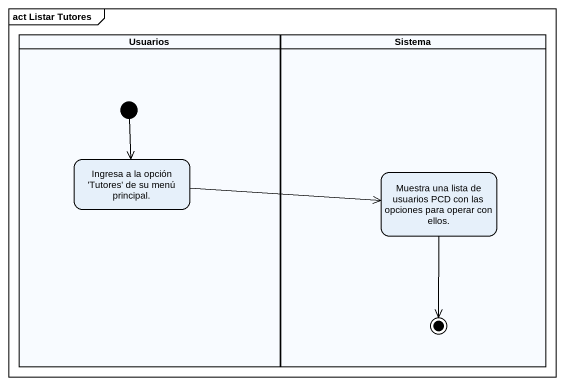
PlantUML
@startuml
mainframe act Listar Tutores
hide empty description
state Usuarios <<partition>> {
  state "Ingresa a la opción 'Tutores' de su menú principal." as Ingresa_a_la_opción_Tutores
  [*] --> Ingresa_a_la_opción_Tutores
}
state Sistema <<partition>> {
  state "Muestra una lista de usuarios PCD con las opciones para operar con ellos." as Muestra_una_lista_de
  Muestra_una_lista_de --> [*]
}
Ingresa_a_la_opción_Tutores -right-> Muestra_una_lista_de
@enduml
